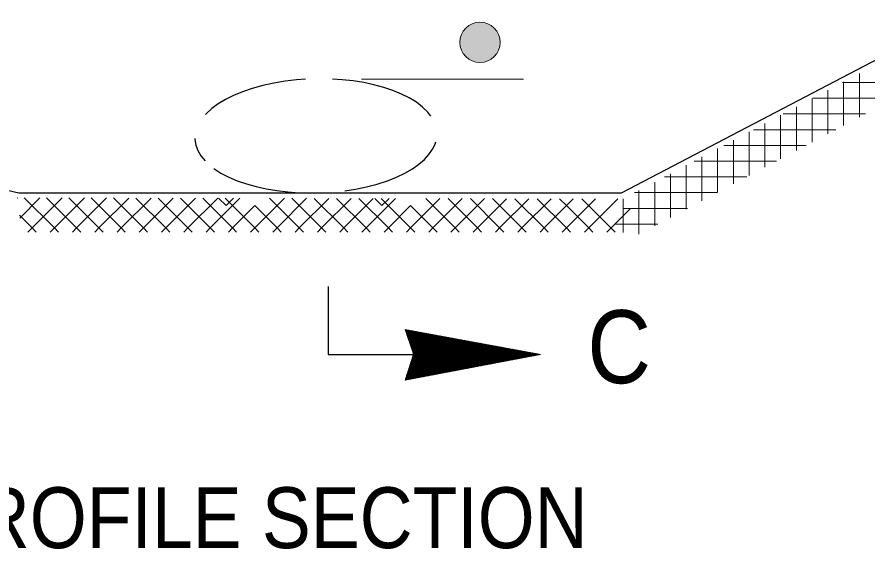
# Model space of a CAD drawing. Extents: x 328 to 697, y 421 to 687.
# Drawn here: x 467.62 to 491.18, y 581.95 to 596.71 of the extents above; entities that cross this region are included whole.
import ezdxf

# ---------------------------------------------------------------- set-up
doc = ezdxf.new("R2010")
doc.units = 0
doc.header["$LTSCALE"] = 0.5
doc.linetypes.add('LONG_DASHED', pattern=[7.5, 6, -1.5])
doc.layers.add('1', color=7, linetype='Continuous', lineweight=13)

msp = doc.modelspace()

# ---------------------------------------------------------------- hatches: boundary and pattern name
at = {"layer": '1'}
msp.add_hatch(color=256, dxfattribs=at).paths.add_polyline_path([(481.0146, 596.0037, 1), (479.8964, 596.0037, 1)])

# ---------------------------------------------------------------- linework, layer by layer
at = {"layer": '1', "lineweight": 25}
for p, q in [((447.5979, 596.4274), (467.667, 591.8342)), ((476.2496, 589.235), (476.2496, 587.3497)), ((476.2496, 587.3497), (481.1761, 587.3497))]:
    msp.add_line(p, q, dxfattribs=at)
at = {"layer": '1'}
for p, q in [((490.9726, 593.9265), (490.9726, 595.1385)), ((477.1667, 594.9853), (481.6618, 594.9853)), ((490.5362, 594.8917), (490.5068, 594.8917)), ((490.5362, 594.8917), (490.5362, 594.9073)), ((490.5362, 593.6953), (490.5362, 594.8917)), ((492.7935, 594.8917), (490.5362, 594.8917)), ((490.0994, 594.4548), (490.0994, 594.6758)), ((489.6631, 594.0185), (489.6631, 594.4444)), ((490.0994, 594.4548), (489.6827, 594.4548)), ((490.0994, 593.4638), (490.0994, 594.4548)), ((491.9692, 594.4548), (490.0994, 594.4548)), ((489.2266, 593.5822), (489.2266, 594.2132)), ((488.7903, 593.1457), (488.7903, 593.9818)), ((489.6631, 594.0185), (488.8593, 594.0185)), ((489.6631, 593.2325), (489.6631, 594.0185)), ((491.1459, 594.0185), (489.6631, 594.0185)), ((488.3539, 593.5822), (488.0363, 593.5822)), ((488.3539, 593.5822), (488.3539, 593.7504)), ((488.3539, 592.7094), (488.3539, 593.5822)), ((489.2266, 593.5822), (488.3539, 593.5822)), ((489.2266, 593.0013), (489.2266, 593.5822)), ((490.3226, 593.5822), (489.2266, 593.5822)), ((487.9176, 592.3075), (487.9176, 593.5192)), ((488.7903, 593.1457), (487.2131, 593.1457)), ((487.4813, 592.0762), (487.4813, 593.2878)), ((488.7903, 592.7701), (488.7903, 593.1457)), ((489.4993, 593.1457), (488.7903, 593.1457)), ((487.0444, 591.8447), (487.0444, 593.0564)), ((488.3539, 592.7094), (486.3899, 592.7094)), ((486.608, 591.6135), (486.608, 592.825)), ((488.3539, 592.5387), (488.3539, 592.7094)), ((488.6759, 592.7094), (488.3539, 592.7094)), ((486.1717, 591.3821), (486.1717, 592.5938)), ((487.8526, 592.273), (485.5667, 592.273)), ((485.7353, 591.1509), (485.7353, 592.3624)), ((485.299, 590.9196), (485.299, 592.1313)), ((467.6287, 591.6824), (467.6388, 591.6924)), ((467.6954, 591.1321), (468.2548, 591.6914)), ((468.657, 590.8587), (467.8236, 591.6921)), ((468.0398, 590.8587), (468.8716, 591.6903)), ((469.274, 590.8587), (468.4415, 591.6911)), ((468.657, 590.8587), (469.4877, 591.6893)), ((469.8911, 590.8587), (469.0598, 591.6901)), ((469.8911, 591.4758), (469.6779, 591.689)), ((469.8911, 591.4758), (470.1037, 591.6883)), ((469.8911, 590.8587), (470.7197, 591.6872)), ((471.1253, 590.8587), (470.2961, 591.6879)), ((487.0293, 591.8367), (484.7435, 591.8367)), ((484.8627, 590.9635), (484.8627, 591.8999)), ((469.274, 590.8587), (469.8911, 591.4758)), ((470.5083, 590.8587), (469.8911, 591.4758)), ((470.5083, 590.8587), (471.3358, 591.6862)), ((471.7425, 590.8587), (470.9142, 591.6869)), ((471.1253, 590.8587), (471.9518, 591.6851)), ((472.3603, 590.8587), (471.5331, 591.6858)), ((471.7425, 590.8587), (472.5678, 591.684)), ((472.9773, 590.8587), (472.1513, 591.6848)), ((472.3603, 590.8587), (473.1845, 591.683)), ((473.5944, 590.8587), (472.7695, 591.6836)), ((472.9773, 590.8587), (473.8007, 591.6819)), ((473.4151, 591.4758), (473.2093, 591.6817)), ((474.2115, 590.8587), (473.3874, 591.6827)), ((473.4151, 591.4758), (473.6203, 591.6808)), ((473.5944, 590.8587), (474.2115, 591.4758)), ((474.2115, 590.8587), (475.0328, 591.6798)), ((474.8286, 590.8587), (474.2115, 591.4758)), ((475.4458, 590.8587), (474.6238, 591.6805)), ((474.8286, 590.8587), (475.6488, 591.6788)), ((476.0628, 590.8587), (475.242, 591.6794)), ((475.4458, 590.8587), (476.2648, 591.6778)), ((476.6806, 590.8587), (475.8608, 591.6785)), ((476.0628, 590.8587), (476.8808, 591.6767)), ((477.2978, 590.8587), (476.4791, 591.6773)), ((476.6806, 590.8587), (477.4975, 591.6756)), ((477.9148, 590.8587), (477.0972, 591.6763)), ((477.2978, 590.8587), (478.1138, 591.6745)), ((477.7355, 591.4758), (477.537, 591.6743)), ((478.5319, 590.8587), (477.7154, 591.6752)), ((477.7355, 591.4758), (477.9333, 591.6735)), ((477.9148, 590.8587), (478.5319, 591.4758)), ((478.5319, 590.8587), (479.3457, 591.6723)), ((479.149, 590.8587), (478.5319, 591.4758)), ((479.7661, 590.8587), (478.9517, 591.6731)), ((479.149, 590.8587), (479.9618, 591.6714)), ((480.3833, 590.8587), (479.5698, 591.6721)), ((479.7661, 590.8587), (480.5778, 591.6704)), ((481.001, 590.8587), (480.1887, 591.671)), ((480.3833, 590.8587), (481.1938, 591.6693)), ((481.6181, 590.8587), (480.8068, 591.6699)), ((481.001, 590.8587), (481.8106, 591.6683)), ((482.2352, 590.8587), (481.425, 591.6689)), ((481.6181, 590.8587), (482.4266, 591.6673)), ((482.8523, 590.8587), (482.0432, 591.6678)), ((482.2352, 590.8587), (482.8523, 591.4758)), ((482.8523, 591.4758), (482.6613, 591.6668)), ((482.8523, 591.4758), (483.0426, 591.6661)), ((482.8523, 590.8587), (483.6586, 591.665)), ((483.4694, 590.8587), (482.8523, 591.4758)), ((484.0865, 590.8587), (483.2793, 591.6658)), ((483.4694, 590.8587), (484.2748, 591.6641)), ((484.4263, 590.7307), (484.4263, 591.6686)), ((483.9716, 590.7438), (484.6282, 591.4004)), ((486.2051, 591.3999), (484.4263, 591.3999)), ((468.0398, 590.8587), (467.6856, 591.2129)), ((467.9249, 590.7438), (468.0398, 590.8587)), ((468.1548, 590.7438), (468.0398, 590.8587)), ((468.542, 590.7438), (468.657, 590.8587)), ((468.7718, 590.7438), (468.657, 590.8587)), ((469.1592, 590.7438), (469.274, 590.8587)), ((469.3889, 590.7438), (469.274, 590.8587)), ((469.7763, 590.7438), (469.8911, 590.8587)), ((470.0061, 590.7438), (469.8911, 590.8587)), ((470.3933, 590.7438), (470.5083, 590.8587)), ((470.6232, 590.7438), (470.5083, 590.8587)), ((471.0104, 590.7438), (471.1253, 590.8587)), ((471.2402, 590.7438), (471.1253, 590.8587)), ((471.6275, 590.7438), (471.7425, 590.8587)), ((471.8573, 590.7438), (471.7425, 590.8587)), ((472.2453, 590.7438), (472.3603, 590.8587)), ((472.4751, 590.7438), (472.3603, 590.8587)), ((472.8624, 590.7438), (472.9773, 590.8587)), ((473.0923, 590.7438), (472.9773, 590.8587)), ((473.4795, 590.7438), (473.5944, 590.8587)), ((473.7093, 590.7438), (473.5944, 590.8587)), ((474.0967, 590.7438), (474.2115, 590.8587)), ((474.3264, 590.7438), (474.2115, 590.8587)), ((474.7137, 590.7438), (474.8286, 590.8587)), ((474.9436, 590.7438), (474.8286, 590.8587)), ((475.3308, 590.7438), (475.4458, 590.8587)), ((475.5606, 590.7438), (475.4458, 590.8587)), ((475.9479, 590.7438), (476.0628, 590.8587)), ((476.1777, 590.7438), (476.0628, 590.8587)), ((476.5657, 590.7438), (476.6806, 590.8587)), ((476.7955, 590.7438), (476.6806, 590.8587)), ((477.1828, 590.7438), (477.2978, 590.8587)), ((477.4126, 590.7438), (477.2978, 590.8587)), ((477.7999, 590.7438), (477.9148, 590.8587)), ((478.0298, 590.7438), (477.9148, 590.8587)), ((478.417, 590.7438), (478.5319, 590.8587)), ((478.6468, 590.7438), (478.5319, 590.8587)), ((479.0341, 590.7438), (479.149, 590.8587)), ((479.2639, 590.7438), (479.149, 590.8587)), ((479.6512, 590.7438), (479.7661, 590.8587)), ((479.881, 590.7438), (479.7661, 590.8587)), ((480.2683, 590.7438), (480.3833, 590.8587)), ((480.4981, 590.7438), (480.3833, 590.8587)), ((480.8861, 590.7438), (481.001, 590.8587)), ((481.1158, 590.7438), (481.001, 590.8587)), ((481.5032, 590.7438), (481.6181, 590.8587)), ((481.733, 590.7438), (481.6181, 590.8587)), ((482.1203, 590.7438), (482.2352, 590.8587)), ((482.3501, 590.7438), (482.2352, 590.8587)), ((482.7374, 590.7438), (482.8523, 590.8587)), ((482.9673, 590.7438), (482.8523, 590.8587)), ((483.3544, 590.7438), (483.4694, 590.8587)), ((483.5843, 590.7438), (483.4694, 590.8587)), ((484.2013, 590.7438), (484.0865, 590.8587)), ((485.3818, 590.9635), (484.8627, 590.9635)), ((479.5508, 586.8599), (478.3843, 588.0265)), ((478.3855, 588.0228), (478.3965, 588.0338)), ((478.3928, 588.0018), (478.4204, 588.0294)), ((479.5271, 586.8554), (478.3991, 587.9833)), ((478.4, 587.9807), (478.4443, 588.025)), ((479.5746, 586.8644), (478.4072, 588.0318)), ((478.4073, 587.9597), (478.4683, 588.0207)), ((479.5033, 586.8509), (478.4139, 587.9403)), ((478.4145, 587.9386), (478.4922, 588.0163)), ((478.4218, 587.9176), (478.5161, 588.0119)), ((478.4289, 587.8965), (478.54, 588.0075)), ((478.4362, 587.8754), (478.5638, 588.0032)), ((479.5983, 586.8689), (478.4418, 588.0255)), ((478.4434, 587.8544), (478.5878, 587.9988)), ((478.4507, 587.8333), (478.6117, 587.9944)), ((478.4579, 587.8123), (478.6356, 587.99)), ((478.4652, 587.7913), (478.6595, 587.9856)), ((478.4724, 587.7703), (478.6834, 587.9813)), ((479.6222, 586.8734), (478.4764, 588.0192)), ((478.4796, 587.7492), (478.7073, 587.9768)), ((478.4868, 587.7282), (478.7313, 587.9725)), ((478.4941, 587.7071), (478.7551, 587.9681)), ((478.5013, 587.686), (478.779, 587.9638)), ((478.5086, 587.665), (478.8029, 587.9593)), ((479.6459, 586.8779), (478.5111, 588.0128)), ((478.5158, 587.6439), (478.8268, 587.955)), ((478.5231, 587.6229), (478.8508, 587.9506)), ((478.5303, 587.6018), (478.8747, 587.9463)), ((478.5375, 587.5808), (478.8986, 587.9418)), ((478.5448, 587.5598), (478.9225, 587.9375)), ((479.6697, 586.8825), (478.5457, 588.0065)), ((478.552, 587.5388), (478.9463, 587.9331)), ((478.5593, 587.5177), (478.9703, 587.9287)), ((478.5665, 587.4966), (478.9942, 587.9243)), ((478.5738, 587.4756), (479.0181, 587.9199)), ((479.6935, 586.887), (478.5803, 588.0001)), ((479.7173, 586.8915), (478.6149, 587.9938)), ((479.741, 586.896), (478.6496, 587.9874)), ((479.7648, 586.9005), (478.6842, 587.9811)), ((479.7886, 586.905), (478.7188, 587.9748)), ((479.8123, 586.9095), (478.7534, 587.9684)), ((479.8361, 586.914), (478.7881, 587.9621)), ((479.8599, 586.9186), (478.8227, 587.9558)), ((479.8837, 586.9231), (478.8573, 587.9494)), ((479.9074, 586.9276), (478.8919, 587.9431)), ((479.9312, 586.9321), (478.9266, 587.9367)), ((479.955, 586.9366), (478.9612, 587.9303)), ((479.9788, 586.9411), (478.9958, 587.924)), ((480.0025, 586.9456), (479.0304, 587.9177)), ((478.3865, 586.6661), (479.544, 587.8237)), ((478.3879, 586.6393), (479.5679, 587.8193)), ((478.4007, 586.7086), (479.5201, 587.828)), ((478.4149, 586.7511), (479.4963, 587.8324)), ((478.4228, 586.6459), (479.5918, 587.8148)), ((479.4795, 586.8464), (478.4288, 587.8972)), ((478.4291, 586.7935), (479.4723, 587.8368)), ((478.4433, 586.836), (479.4484, 587.8412)), ((479.4558, 586.8418), (478.4436, 587.8541)), ((478.4574, 586.8785), (479.4245, 587.8455)), ((478.4578, 586.6525), (479.6158, 587.8105)), ((479.4319, 586.8373), (478.4584, 587.8109)), ((478.4717, 586.9209), (479.4006, 587.8499)), ((479.4082, 586.8328), (478.4732, 587.7678)), ((478.4858, 586.9634), (479.3767, 587.8543)), ((479.3844, 586.8283), (478.488, 587.7248)), ((478.4927, 586.6592), (479.6397, 587.8061)), ((478.5, 587.0059), (479.3528, 587.8587)), ((479.3607, 586.8238), (478.5028, 587.6816)), ((478.5142, 587.0483), (479.3288, 587.863)), ((478.5276, 586.6658), (479.6636, 587.8018)), ((478.5284, 587.0908), (479.305, 587.8674)), ((478.5426, 587.1333), (479.2811, 587.8718)), ((478.5568, 587.1758), (479.2572, 587.8762)), ((478.5625, 586.6724), (479.6875, 587.7973)), ((478.571, 587.2183), (479.2333, 587.8806)), ((478.5809, 587.4545), (479.042, 587.9156)), ((478.5852, 587.2608), (479.2093, 587.8849)), ((478.5882, 587.4335), (479.0659, 587.9112)), ((478.5954, 587.4124), (479.0898, 587.9068)), ((478.5974, 586.679), (479.7113, 587.793)), ((478.5993, 587.3033), (479.1854, 587.8893)), ((478.6027, 587.3914), (479.1138, 587.9024)), ((478.6099, 587.3703), (479.1376, 587.8981)), ((478.6135, 587.3457), (479.1615, 587.8937)), ((478.6323, 586.6857), (479.7353, 587.7886)), ((478.6673, 586.6923), (479.7592, 587.7843)), ((478.7021, 586.6989), (479.7831, 587.7798)), ((478.737, 586.7055), (479.807, 587.7755)), ((478.7719, 586.7122), (479.8309, 587.7711)), ((478.8068, 586.7188), (479.8548, 587.7668)), ((478.8418, 586.7254), (479.8788, 587.7623)), ((478.8767, 586.732), (479.9026, 587.758)), ((478.9116, 586.7386), (479.9265, 587.7536)), ((478.9465, 586.7453), (479.9504, 587.7492)), ((478.9814, 586.7518), (479.9743, 587.7448)), ((479.0163, 586.7585), (479.9983, 587.7404)), ((479.0512, 586.7651), (480.0222, 587.7361)), ((480.0263, 586.9502), (479.0651, 587.9113)), ((479.0861, 586.7718), (480.0461, 587.7317)), ((480.0501, 586.9547), (479.0997, 587.905)), ((479.121, 586.7783), (480.07, 587.7273)), ((480.0738, 586.9592), (479.1343, 587.8987)), ((479.1559, 586.785), (480.0938, 587.7229)), ((480.0976, 586.9637), (479.1689, 587.8923)), ((479.1908, 586.7916), (480.1178, 587.7186)), ((480.1214, 586.9682), (479.2036, 587.886)), ((479.2258, 586.7983), (480.1417, 587.7142)), ((480.1452, 586.9727), (479.2382, 587.8797)), ((479.2607, 586.8048), (480.1656, 587.7098)), ((480.1689, 586.9772), (479.2728, 587.8733)), ((479.2956, 586.8115), (480.1895, 587.7054)), ((480.1928, 586.9817), (479.3074, 587.8669)), ((479.3304, 586.8181), (480.2134, 587.7011)), ((480.2165, 586.9863), (479.3421, 587.8606)), ((479.3653, 586.8248), (480.2373, 587.6967)), ((480.2403, 586.9908), (479.3767, 587.8543)), ((479.4003, 586.8313), (480.2613, 587.6923)), ((480.264, 586.9953), (479.4113, 587.8479)), ((479.4352, 586.838), (480.2851, 587.6879)), ((480.2878, 586.9998), (479.4459, 587.8416)), ((479.4701, 586.8446), (480.309, 587.6835)), ((480.3116, 587.0043), (479.4806, 587.8353)), ((480.3353, 587.0088), (479.5152, 587.8289)), ((480.3591, 587.0133), (479.5498, 587.8226)), ((480.3829, 587.0178), (479.5844, 587.8163)), ((480.4067, 587.0223), (479.6191, 587.8099)), ((480.4304, 587.0268), (479.6537, 587.8036)), ((480.4543, 587.0313), (479.6883, 587.7972)), ((480.478, 587.0358), (479.723, 587.7908)), ((480.5018, 587.0403), (479.7576, 587.7845)), ((480.5255, 587.0448), (479.7923, 587.7782)), ((480.5493, 587.0493), (479.8268, 587.7718)), ((480.5731, 587.0538), (479.8615, 587.7655)), ((480.5968, 587.0584), (479.8961, 587.7592)), ((480.6207, 587.0629), (479.9308, 587.7528)), ((480.6444, 587.0674), (479.9653, 587.7465)), ((480.6682, 587.0719), (480, 587.7402)), ((480.6919, 587.0764), (480.0346, 587.7338)), ((480.7158, 587.0809), (480.0693, 587.7274)), ((480.7395, 587.0854), (480.1038, 587.7211)), ((480.7633, 587.0899), (480.1385, 587.7148)), ((480.7871, 587.0945), (480.1731, 587.7084)), ((480.8108, 587.099), (480.2078, 587.7021)), ((480.8346, 587.1035), (480.2423, 587.6958)), ((480.8583, 587.108), (480.277, 587.6894)), ((480.8822, 587.1125), (480.3116, 587.6831)), ((479.3368, 586.8193), (478.5177, 587.6385)), ((479.3131, 586.8148), (478.5325, 587.5954)), ((479.2893, 586.8103), (478.5473, 587.5523)), ((479.2655, 586.8058), (478.5622, 587.5092)), ((479.2418, 586.8013), (478.577, 587.4661)), ((479.505, 586.8513), (480.3329, 587.6792)), ((479.5399, 586.8578), (480.3568, 587.6748)), ((479.5748, 586.8645), (480.3808, 587.6704)), ((479.6098, 586.8711), (480.4047, 587.666)), ((479.6446, 586.8778), (480.4286, 587.6617)), ((479.6795, 586.8843), (480.4525, 587.6573)), ((479.7144, 586.8909), (480.4763, 587.6529)), ((479.7493, 586.8976), (480.5003, 587.6485)), ((479.7843, 586.9042), (480.5242, 587.6442)), ((479.8192, 586.9108), (480.5481, 587.6398)), ((479.8541, 586.9174), (480.572, 587.6353)), ((479.889, 586.9241), (480.5959, 587.631)), ((479.9239, 586.9307), (480.6198, 587.6266)), ((479.9588, 586.9373), (480.6438, 587.6223)), ((479.9937, 586.9439), (480.6676, 587.6178)), ((480.0286, 586.9506), (480.6915, 587.6135)), ((480.0635, 586.9572), (480.7154, 587.6091)), ((480.0984, 586.9638), (480.7393, 587.6048)), ((480.1333, 586.9704), (480.7633, 587.6003)), ((480.1683, 586.9771), (480.7872, 587.596)), ((480.2032, 586.9837), (480.8111, 587.5916)), ((480.2381, 586.9903), (480.835, 587.5873)), ((480.2729, 586.9969), (480.8588, 587.5828)), ((480.3078, 587.0036), (480.8828, 587.5785)), ((480.3428, 587.0102), (480.9067, 587.5741)), ((480.9059, 587.117), (480.3463, 587.6768)), ((480.3777, 587.0168), (480.9306, 587.5697)), ((480.9297, 587.1215), (480.3808, 587.6704)), ((480.4126, 587.0234), (480.9545, 587.5653)), ((480.9535, 587.1261), (480.4155, 587.664)), ((480.4475, 587.03), (480.9784, 587.5609)), ((480.9773, 587.1306), (480.4501, 587.6577)), ((480.4824, 587.0367), (481.0023, 587.5566)), ((481.001, 587.1351), (480.4848, 587.6513)), ((480.5173, 587.0433), (481.0263, 587.5522)), ((481.0248, 587.1396), (480.5193, 587.645)), ((480.5523, 587.0499), (481.0501, 587.5478)), ((481.0486, 587.1441), (480.554, 587.6387)), ((480.5871, 587.0565), (481.074, 587.5434)), ((481.0723, 587.1486), (480.5886, 587.6323)), ((480.622, 587.0632), (481.0979, 587.5391)), ((481.0961, 587.1531), (480.6233, 587.626)), ((480.6569, 587.0698), (481.1218, 587.5347)), ((481.1199, 587.1576), (480.6578, 587.6197)), ((480.6918, 587.0764), (481.1458, 587.5303)), ((481.1437, 587.1622), (480.6925, 587.6133)), ((480.7268, 587.083), (481.1697, 587.5259)), ((481.1674, 587.1667), (480.7271, 587.607)), ((480.7617, 587.0897), (481.1936, 587.5216)), ((481.1912, 587.1712), (480.7618, 587.6007)), ((481.215, 587.1757), (480.7963, 587.5943)), ((480.7966, 587.0963), (481.2174, 587.5172)), ((481.2388, 587.1802), (480.831, 587.5879)), ((480.8315, 587.1029), (481.2413, 587.5128)), ((481.2625, 587.1847), (480.8656, 587.5816)), ((480.8664, 587.1095), (481.2653, 587.5084)), ((481.2863, 587.1892), (480.9003, 587.5753)), ((480.9013, 587.1162), (481.2892, 587.504)), ((481.3101, 587.1937), (480.9348, 587.5689)), ((480.9362, 587.1228), (481.3131, 587.4997)), ((481.3338, 587.1983), (480.9695, 587.5626)), ((480.9711, 587.1294), (481.337, 587.4953)), ((481.3576, 587.2028), (481.0041, 587.5563)), ((481.006, 587.136), (481.3609, 587.4909)), ((481.3814, 587.2073), (481.0388, 587.5499)), ((481.0409, 587.1427), (481.3848, 587.4865)), ((481.4052, 587.2118), (481.0733, 587.5436)), ((481.0758, 587.1493), (481.4087, 587.4822)), ((481.4289, 587.2163), (481.108, 587.5373)), ((481.1108, 587.1559), (481.4326, 587.4778)), ((481.4528, 587.2208), (481.1426, 587.5309)), ((481.1457, 587.1625), (481.4565, 587.4734)), ((481.4765, 587.2253), (481.1773, 587.5245)), ((481.1806, 587.1692), (481.4804, 587.469)), ((481.5003, 587.2298), (481.2118, 587.5182)), ((481.2154, 587.1758), (481.5043, 587.4647)), ((481.524, 587.2343), (481.2465, 587.5118)), ((481.2503, 587.1823), (481.5283, 587.4603)), ((481.5478, 587.2388), (481.2811, 587.5055)), ((481.2853, 587.189), (481.5522, 587.4558)), ((481.5716, 587.2433), (481.3158, 587.4992)), ((481.3202, 587.1956), (481.5761, 587.4515)), ((481.5953, 587.2478), (481.3503, 587.4928)), ((481.3551, 587.2023), (481.5999, 587.4471)), ((481.6191, 587.2523), (481.385, 587.4865)), ((481.6429, 587.2568), (481.4196, 587.4802)), ((481.6667, 587.2613), (481.4543, 587.4738)), ((481.6904, 587.2658), (481.4888, 587.4675)), ((481.7143, 587.2704), (481.5235, 587.4611)), ((481.738, 587.2749), (481.5581, 587.4548)), ((481.7618, 587.2794), (481.5928, 587.4484)), ((479.0278, 586.7607), (478.5708, 587.2177)), ((479.0516, 586.7652), (478.5778, 587.2389)), ((479.0753, 586.7697), (478.5849, 587.2601)), ((479.218, 586.7968), (478.5918, 587.4229)), ((479.0991, 586.7743), (478.592, 587.2813)), ((479.1229, 586.7788), (478.5991, 587.3025)), ((479.1467, 586.7833), (478.6062, 587.3238)), ((479.1943, 586.7923), (478.6067, 587.3798)), ((479.1704, 586.7878), (478.6133, 587.3449)), ((481.39, 587.2088), (481.6238, 587.4428)), ((481.4249, 587.2155), (481.6478, 587.4383)), ((481.4598, 587.2221), (481.6717, 587.434)), ((481.4948, 587.2288), (481.6956, 587.4296)), ((481.5296, 587.2353), (481.7195, 587.4253)), ((481.5645, 587.242), (481.7434, 587.4208)), ((481.5994, 587.2486), (481.7673, 587.4165)), ((482.1321, 587.3497), (481.6129, 587.3495)), ((481.7855, 587.2839), (481.6273, 587.4421)), ((481.6343, 587.2553), (481.7912, 587.4121)), ((481.8093, 587.2884), (481.662, 587.4358)), ((481.6693, 587.2618), (481.8151, 587.4078)), ((481.8331, 587.2929), (481.6966, 587.4294)), ((481.7042, 587.2685), (481.839, 587.4033)), ((481.8568, 587.2974), (481.7313, 587.4231)), ((481.7391, 587.2751), (481.8629, 587.399)), ((481.8807, 587.3019), (481.7658, 587.4168)), ((481.774, 587.2818), (481.8868, 587.3946)), ((481.9044, 587.3065), (481.8005, 587.4104)), ((481.8089, 587.2883), (481.9108, 587.3902)), ((481.9282, 587.311), (481.8351, 587.4041)), ((481.8438, 587.295), (481.9347, 587.3858)), ((481.9519, 587.3155), (481.8698, 587.3978)), ((481.8787, 587.3016), (481.9586, 587.3814)), ((481.9758, 587.32), (481.9043, 587.3913)), ((481.9136, 587.3083), (481.9824, 587.3771)), ((481.9995, 587.3245), (481.939, 587.385)), ((481.9485, 587.3148), (482.0063, 587.3727)), ((482.0233, 587.329), (481.9736, 587.3787)), ((481.9834, 587.3215), (482.0303, 587.3683)), ((482.0471, 587.3335), (482.0083, 587.3723)), ((482.0183, 587.3281), (482.0542, 587.3639)), ((482.0708, 587.3381), (482.0428, 587.366)), ((482.0533, 587.3347), (482.0781, 587.3596)), ((482.0946, 587.3426), (482.0775, 587.3597)), ((482.0882, 587.3413), (482.102, 587.3552)), ((482.1183, 587.3471), (482.1121, 587.3533)), ((482.1231, 587.3479), (482.1259, 587.3508)), ((478.7663, 586.7111), (478.4928, 586.9845)), ((478.7901, 586.7156), (478.4999, 587.0057)), ((478.8138, 586.7201), (478.507, 587.0269)), ((478.8376, 586.7246), (478.5141, 587.0481)), ((478.8614, 586.7291), (478.5212, 587.0693)), ((478.8852, 586.7336), (478.5283, 587.0905)), ((478.9089, 586.7381), (478.5353, 587.1117)), ((478.9327, 586.7427), (478.5424, 587.1329)), ((478.9565, 586.7472), (478.5495, 587.1541)), ((478.9803, 586.7517), (478.5566, 587.1753)), ((479.004, 586.7562), (478.5637, 587.1965)), ((478.5048, 586.6614), (478.4149, 586.7513)), ((478.5286, 586.6659), (478.422, 586.7725)), ((478.5523, 586.6705), (478.4291, 586.7937)), ((478.5761, 586.675), (478.4362, 586.8149)), ((478.5999, 586.6795), (478.4433, 586.8361)), ((478.6237, 586.684), (478.4503, 586.8573)), ((478.6474, 586.6885), (478.4574, 586.8785)), ((478.6712, 586.693), (478.4645, 586.8997)), ((478.695, 586.6975), (478.4716, 586.9209)), ((478.7188, 586.702), (478.4787, 586.9421)), ((478.7425, 586.7066), (478.4858, 586.9633)), ((478.3859, 586.6389), (478.3795, 586.6453)), ((478.4097, 586.6434), (478.3866, 586.6665)), ((478.4335, 586.6479), (478.3937, 586.6877)), ((478.4573, 586.6524), (478.4008, 586.7088)), ((478.481, 586.6569), (478.4078, 586.7301))]:
    msp.add_line(p, q, dxfattribs=at)
at = {"layer": '1', "lineweight": 25}
msp.add_lwpolyline([(467.667, 591.8342), (484.3791, 591.8342), (512.7416, 606.6679)], dxfattribs=at)
at = {"layer": '1'}
msp.add_lwpolyline([(484.8627, 590.6884), (484.8627, 590.9635), (484.1833, 590.9635)], dxfattribs=at)
msp.add_lwpolyline([(478.3768, 586.6372), (482.1321, 587.3497), (478.3808, 588.0367), (478.6159, 587.3528)], close=True, dxfattribs=at)
msp.add_circle((480.4555, 596.0037), 0.5591, dxfattribs=at)
at = {"layer": '1', "linetype": 'LONG_DASHED', "lineweight": 25}
msp.add_ellipse((475.9083, 593.4087), major_axis=(-3.3567, -0.0763), ratio=0.471234, start_param=0.5588717, end_param=6.6889646, dxfattribs=at)

# ---------------------------------------------------------------- texts
at = {"layer": '1', "width": 0.9}
for s, height, p in [('C', 2.025, (483.4338, 586.5509)), ('PROFILE SECTION', 1.688, (465.1526, 581.9771))]:
    msp.add_text(s, height=height, dxfattribs=at).set_placement(p)

doc.saveas('drawing.dxf')
